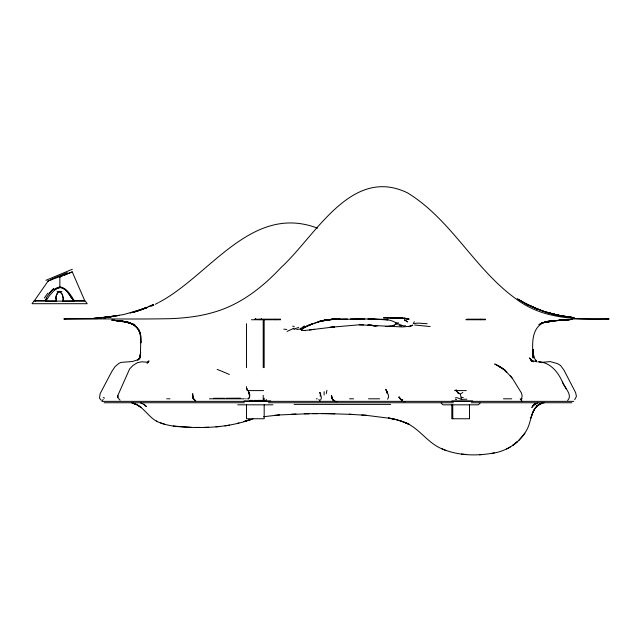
<?xml version="1.0" encoding="UTF-8"?>
<svg xmlns="http://www.w3.org/2000/svg" width="641" height="641" viewBox="0 0 641 641"><rect width="100%" height="100%" fill="white"/><g stroke="black" fill="none" stroke-linecap="round" stroke-linejoin="round"><path stroke-width="0.96" d="M533.04 354.385C531.389 336.092 533.817 319.835 556.388 320.588L544.762 322.511L552.558 321.021L569.777 319.619M533.048 350.202L533.064 358.167M324.106 395.016L324.138 391.667M148.736 361.58L147.406 362.165L141.805 361.812L137.503 362.622L132.999 365.442L129.618 368.928L117.864 395.433L117.824 397.58L120.067 400.208M249.373 395.834L249.405 393.157L249.605 395.681L248.347 390.962L249.734 395.064L249.213 397.869M117.824 397.58L117.864 395.433M59.885 286.96L59.869 287.625A5.833 5.777 -25.5 0 1 61.632 287.801L64.429 289.179M320.228 396.194L320.58 393.149L320.516 394.503L319.787 392.364L321.189 396.499L321.349 398.325L320.572 399.952M140.115 356.532L140.651 352.125L139.618 358.015L140.323 356.035L138.768 359.136L139.69 357.702L137.607 360.074L138.52 359.561L132.511 361.5L121.053 362.381L119.002 363.311L114.955 366.724L111.67 371.732L100.14 393.678L99.507 398.117L101.198 400.24M413.693 322.639L414.334 321.71M139.69 359.16L140.419 354.641L140.828 338.152L140.732 335.788L140.9 342.863L140.227 333.576L138.64 329.586L140.691 335.956C140.002 328.961 134.249 323.985 127.831 322.135L132.31 323.809L124.867 321.582C131.822 322.567 138.336 326.998 140.427 333.913C137.294 322.76 124.602 320.981 114.787 320.38L119.835 320.877L113.906 320.324L124.787 321.502L111.822 320.131M326.317 393.646L326.91 390.289M390.673 326.293L387.02 326.573L394.287 325.34L393.037 325.7L395.505 324.362L396.01 323.048L398.638 322.904M387.637 399.215L388.478 397.244L388.374 395.032L385.73 389.335L387.509 393.045L386.371 390.129L387.252 393.646M249.333 397.532L249.766 396.611L248.636 398.894M521.069 399.8L522.183 396.05L521.51 393.117L512.504 378.559L505.18 370.386L497.761 365.41L505.18 370.386L503.522 369.08L506.366 372.237M491.511 453.419C506.31 451.617 520.163 442.627 527.094 429.326C531.782 420.592 530.82 406.795 542.038 403.229L536.605 406.114L539.938 403.99L544.161 402.764M533.064 405.449L531.83 407.54L534.506 403.878L532.767 406.017L536.036 403.534L534.073 404.84L537.887 403.061M48.195 280.902L34.59 300.453L45.014 300.525L46.096 298.922M47.057 298.626L45.423 301.038L56.528 301.038A6.987 6.21 -30.5 0 1 56.063 298.402M103.177 399.439L101.847 401.362L573.751 401.362M265.102 401.362L266.432 399.439M401.402 401.362L402.732 399.439M147.887 362.341L148.976 360.843L147.182 362.998M524.875 433.172L518.697 440.535M574.673 399.68L576.443 396.386L575.586 392.532L563.92 370.041L560.53 365.458L557.197 363.511L550.154 361.596L542.142 362.341L538.801 361.836M301.022 329.129L304.379 326.013L301.542 328.048M147.118 363.183L148.199 362.109M480.109 403.093L478.29 404.824L443.019 404.824L441.184 403.093M567.638 400.473C573.206 394.776 563.984 387.468 562.365 381.892C558.175 372.068 550.082 362.165 538.568 361.853M287.056 331.429L294.203 328.12M54.717 289.828L57.353 288.17L59.877 287.529A6.065 6.009 -23.9 0 1 61.68 287.705L64.525 289.083L67.329 291.671L73.787 301.038L71.576 297.785M73.595 301.134L74.236 300.645L84.732 300.661L72.257 271.896L48.307 280.862M54.437 289.355L57.161 287.713L59.789 287.088A6.747 6.706 -34.2 0 1 62.025 287.368C67.882 289.636 70.991 295.669 74.236 300.645M461.4 393.462L462.826 392.396M540.155 403.942C534.706 406.578 532.351 412.548 530.94 418.068C532.503 412.636 534.802 406.65 540.155 403.942L538.384 404.735L542.022 403.157M300.765 329.706L307.031 325.965L302.256 328.657L313.273 323.425L308.545 325.372L321.357 320.957L318.016 321.87L329.466 319.426L322.159 320.708L332.375 319.17L319.354 321.405L326.397 319.851M58.579 292.28L59.06 292.04A1.635 1.562 0 0 1 60.286 292.08L62.337 294.531L63.211 298.498A7.155 6.434 17.1 0 1 62.666 301.15M58.555 292.184L59.052 291.943A1.683 1.611 -0.1 0 1 59.605 291.847A1.787 1.707 0.4 0 1 60.414 292.048L62.385 294.435L63.267 298.402A6.987 6.274 17.5 0 1 62.706 301.054L73.787 301.038M412.732 325.091L408.742 326.678L412.7 325.332M159.272 302.191C209.775 275.494 251.681 202.997 317.511 228.18M506.646 449.012L510.364 446.961M155.394 304.251L158.495 302.6M151.412 306.198L153.816 305.044M148.76 306.719L153.608 304.515L141.308 309.675L133.825 312.175L146.813 307.584L130.179 313.048M72.257 271.896L68.675 273.411M45.92 280.317L72.361 269.244M51.849 279.051L67.297 272.577M59.381 277.305L60.078 277.016M60.767 276.728L62.201 276.127M64.156 275.31L65.166 274.885M65.534 274.733L67.914 273.739M49.557 280.373L48.019 280.974L48.379 281.231M143.384 308.898L145.747 307.984L136.958 311.165L143.424 308.906L141.308 309.675M50.575 279.981L52.282 279.332M143.239 308.962L147.053 307.504L134.898 311.734M142.967 309.066L123.449 314.595L103.594 317.567M298.746 327.455L295.156 328.649M395.505 324.362L398.341 324.034L403.774 325.932L405.449 325.604M314.891 322.896L322.76 320.66L333.384 319.186L322.639 320.508M548.456 321.678L544.674 322.583L552.806 320.989L565.242 319.883M131.605 402.893L135.868 404.022L132.735 403.197L136.886 404.655L141.164 407.508L137.366 404.88L133.296 403.381C144.554 406.45 149.161 419.559 160.442 422.868C170.161 426.569 180.706 426.93 190.978 427.347C211.282 428.132 231.794 426.305 251.04 419.47L243.596 421.634L253.035 418.942M237.298 423.429L238.933 422.972M296.671 329.57L300.252 328.993L302.68 330.508L301.679 330.131L305.517 330.62L304.523 330.532L334.562 326.894L329.674 327.367M319.675 321.429L324.522 320.26M326.814 319.907L321.029 321.045L334.786 319.186L329.706 319.571M455.246 397.965L456.953 397.636L461.344 399.383L466.928 399.183M494.299 452.923C476.952 456.12 458.235 455.855 441.841 448.788C427.779 443.043 419.687 428.797 405.817 422.788L409.519 424.526L403.157 421.738L396.082 419.575M100.581 317.848L119.314 315.412L103.778 317.575M224.951 425.928L229.606 425.167M309.531 330.019L314.154 329.274M548.544 321.662L552.558 321.021M323.969 320.396L328.665 319.651M263.579 416.714L279.34 414.927L274.436 415.376M324.835 320.188L336.837 319.082L331.886 319.338L340.075 319.002L329.811 319.538L364.785 318.994M409.863 326.293L402.388 326.934L359.128 324.803L330.395 327.303M110.693 316.774L105.693 317.359L115.628 316.069L114.018 316.293M108.513 317.055L113.096 316.478M324.851 320.099L331.613 319.362M93.45 318.297L112.303 316.574L94.219 318.257M568.863 319.635L556.18 320.564L572.269 319.458M560.138 320.196L556.444 320.524L569.32 319.659M215.953 426.858L220.376 426.481M97.264 318.08L102.496 317.664M103.842 318.289L105.597 318.16M278.931 414.967L308.986 413.693L304.307 413.782M479.436 454.773L481.439 454.629M564.36 319.883L559.649 320.244L567.565 319.707L566.115 319.795M561.204 320.171L560.723 320.204L570.835 319.587M414.623 325.003L430.143 326.533M291.503 414.198L296.006 413.99M97.953 318.633L64.525 318.946M204.142 427.387L208.637 427.243M393.125 317.712L408.613 318.914L404.054 318.176L408.974 319.154L400.705 317.816L383.47 317.864L388.286 317.824M338.368 319.058L347.326 318.93M312.784 413.661L317.64 413.597L308.161 413.709M84.732 300.661L83.763 300.661M389.84 317.776L403.141 317.968L396.186 317.688L397.917 317.744M386.892 317.84L394.824 317.72M608.95 318.954L608.229 318.954L608.726 318.946C577.044 319.571 543.031 319.322 516.526 299.243C474.709 269.549 451.52 219.711 407.436 192.813C350.875 165.586 315.436 236.209 281.127 267.449C262.714 287.136 240.671 304.475 214.406 312.071C199.84 316.462 184.608 318.168 169.44 318.689C135.195 319.37 100.941 318.673 66.696 318.954L63.988 318.954L65.294 318.954M390.177 317.808L393.334 317.784M240.415 398.181L226.081 398.261M606.955 318.946L608.79 318.954L571.083 318.954M224.59 398.269L213.565 398.301M321.622 413.605L326.606 413.589L316.494 413.621M57.057 291.415L61.881 291.415M254.533 319.178L280.558 319.186L280.558 319.747L251.424 319.747M466.752 319.186L485.525 319.186L485.525 319.747L465.791 319.747M246.961 390.601L263.627 390.601M454.477 390.601L466.336 390.601M166.708 398.806L167.549 398.806M168.367 398.806L169.929 398.806M209.399 398.806L244.269 398.806M245.591 398.806L246.16 398.806M247.466 398.806L248.379 398.806M316.342 398.806L317.255 398.806M349.585 398.806L353.544 398.806M368.535 398.806L379.616 398.806M503.449 398.806L511.718 398.806M520.18 398.806L522.006 401.362M521.229 398.806L522.151 398.806M249.83 400.385L252.554 400.385M254.06 400.385L254.814 400.385M255.543 400.385L256.248 400.385M257.658 400.385L261.52 400.385M262.393 400.385L262.954 400.385M244.013 400.954L270.67 400.954M451.809 400.954L472.681 400.954M335.507 401.635L337.118 401.635M403.718 401.635L405.481 401.635M104.13 402.74L244.357 402.74M268.387 402.74L453.411 402.74M471.343 402.74L571.86 402.74M294.123 404.399L390.665 404.399M237.715 404.824L272.954 404.824M469.476 418.749L451.809 418.749L451.801 404.904M195.505 427.427L200.08 427.427M350.419 318.922L352.887 318.93M355.21 318.938L360.827 318.946M359.184 324.819L363.503 324.827M607.307 318.946L608.301 318.946M369.593 319.026L353.327 318.922M35.543 300.469L34.59 300.453L35.584 301.134M361.692 414.991L366.283 415.32L349.201 414.278L353.479 414.503M367.878 319.01L387.949 319.787L368.703 319.026L374.512 319.082L373.35 319.082C381.275 319.434 390.289 318.489 396.931 323.489M385.842 326.405L388.815 326.445M334.866 413.798L325.892 413.605L349.834 414.318M190.978 427.347L173.214 426.057M372.317 325.628L377.445 325.908M368.206 325.003L372.149 325.219L367.846 324.979M373.03 325.668L375.626 325.812M111.79 320.155L121.806 321.165L129.778 322.816L113.745 320.292M366.147 415.32L390.778 418.437L395.801 419.51L388.406 417.98L398.341 420.224L408.037 423.741L400.737 420.913M120.837 321.013L116.117 320.516L122.703 321.237M427.162 323.721L417.94 323.104L413.229 323.617M461.528 454.044L466.36 454.533M116.117 320.516L126.702 322.038L132.623 324.106L123.673 321.462M116.718 320.54L120.58 320.941M374.184 325.724L373.246 325.628L376.187 325.973M574.608 317.712L561.348 315.933L552.374 314.042L571.556 317.415L558.159 315.316L546.669 312.447L559.849 315.636L541.308 310.629L526.702 304.227L538.176 309.499L525.556 303.594L517.223 298.626M283.835 329.154L286.775 329.474M569.2 317.103L572.774 317.527L567.862 316.934M292.681 326.157L294.259 326.381M460.206 393.854L457.898 392.877L460.206 393.854L461.111 397.244L463.283 397.556M410.408 326.485L410.825 326.549M561.348 315.933L565.747 316.646L556.26 314.931L545.114 311.919L529.843 305.805M535.451 360.627L536.365 360.795L537.038 362.101M399.031 325.516L401.522 325.989M535.764 361.668L530.636 359.93L533.328 361.861L529.386 357.91L532.022 361.316M455.39 399.359L456.6 399.631M404.671 318.176L408.974 319.154M532.158 306.943L545.683 312.111L558.039 315.332M553.888 314.37L556.26 314.931L549.313 313.185M550.17 313.433L555.002 314.683L553.56 314.306M293.282 328.873L295.02 329.402M160.442 422.868L164.721 424.302M103.217 397.572L104.579 398.117M441.841 448.788L445.96 450.511M140.403 402.869L143.448 404.159L146.38 406.538L144.009 404.142M537.134 309.122L525.556 303.594M156.396 420.961L156.893 421.201M133.032 323.857L134.826 324.707M528.729 305.26L519.01 299.78M527.631 304.739L521.349 301.198M458.82 393.165L457.498 392.38L456.408 390.329M401.915 400.08L400.609 399.295L398.942 397.284L402.171 400.377L400.176 398.79L399.023 396.819L401.098 399.928M332.703 399.567L331.661 397.54L333.24 400.072L331.822 398.037L331.541 395.369L332.431 399.279L335.083 401.074M402.356 400.401L400.769 399.327L401.643 400.112M334.153 400.793L332.431 399.279L333.632 400.441M193.638 398.942L192.572 396.01L193.093 398.309L194.664 400.136L193.093 398.309L192.412 394.375L192.717 397.444L192.693 393.67L193.093 398.309L195.697 400.825M45.014 300.525L45.615 301.134L50.15 294.788L54.245 290.397L57.057 288.434L59.869 287.625L59.853 276.487L60.038 276.92M536.365 360.795L534.754 358.792L532.823 352.47L533.592 356.212L532.839 349.393L533.176 357.526L532.975 349.818L533.024 353.407M333.24 400.072L331.822 398.037L331.349 396.074L332.383 398.902L331.966 398.109M510.516 375.81L512.504 378.559M318.881 399.439L320.212 401.362M566.211 388.734L562.365 381.892M456.039 389.648L456.889 391.322M59.509 287.104L59.605 287.545M461.111 397.244L461.344 399.383M300.621 328.288L300.621 329.474M480.157 319.186L480.157 319.747M469.484 404.904L469.484 418.749M452.762 404.904L452.762 418.749M275.205 319.186L275.205 319.747M264.164 319.747L264.164 367.646M264.18 398.125L264.18 400.954M264.18 404.904L264.18 418.749L246.505 418.749L246.489 404.904M263.211 319.747L263.211 367.646M263.219 395.305L263.219 400.954M261.336 318.657L261.336 319.178M260.134 319.186L260.134 319.747M255.463 318.625L255.463 319.178M247.458 388.598L247.458 390.601M246.505 323.737L246.505 367.646M246.505 386.603L246.505 389.6M56.777 294.764A6.29 5.993 -1.4 0 1 58.387 292.104M55.935 298.506A10.849 9.823 -23.2 0 1 56.664 294.732M56.544 301.15A7.155 6.362 -29.9 0 1 56.12 298.498M64.621 288.979A36.16 35.904 -33 0 1 71.343 297.905M49.093 293.37A29.598 28.132 -29.2 0 1 53.716 288.53M44.365 298.049A58.916 49.878 -38.1 0 1 47.955 293.089M53.772 288.827A32.867 31.265 -26 0 0 48.732 294.443A60.43 51.392 -36.8 0 0 46.08 298.113M55.879 298.41A10.737 9.711 -23.9 0 1 56.616 294.636M56.664 294.644A7.42 6.971 -8.1 0 1 57.658 292.833M57.754 292.897A3.678 3.501 -1.6 0 1 58.539 292.16M217.187 369.416A14.334 0.609 22.6 0 1 229.358 374.488M33.821 301.134L32.05 303.698L87.168 303.698L85.389 301.134L33.821 301.134M517.223 441.817L512.88 445.255L517.223 441.817M541.877 323.048L538.849 324.683L542.775 322.599L552.951 320.636L541.877 323.048L545.795 321.782L550.242 321.013L541.877 323.048M309.002 325.219L307.151 326.037L311.35 324.234L309.002 325.219M607.78 318.954L608.646 318.954L607.78 318.954M497.015 365.13L494.676 363.976L503.634 369.088L497.015 365.13M405.24 320.324L404.367 319.827L407.7 321.926L405.24 320.324M532.391 361.404L531.117 359.986L532.407 361.396M249.429 393.782L248.876 392.18L249.734 395.064L249.429 393.782"/></g></svg>
